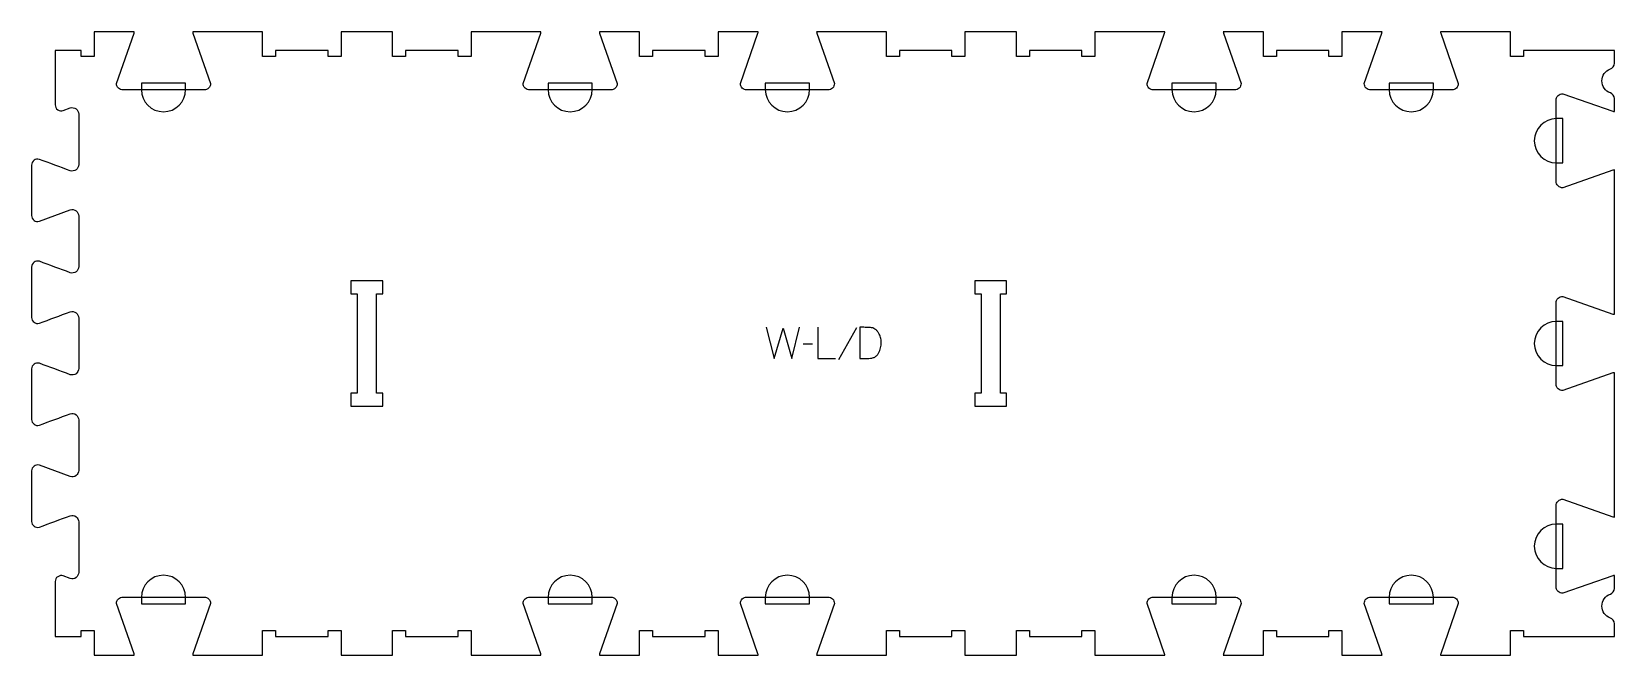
# Model space of a CAD drawing. Extents: x 0 to 1522, y 0 to 600.
import ezdxf

# ---------------------------------------------------------------- set-up
doc = ezdxf.new("R2010")
doc.units = 0
for name, color, linetype in [('1_ANYTOOL_1MMDEEP_LABELS_S', 2, 'CONTINUOUS'), ('3_ANYTOOL_CUTTHROUGH_INSID', 4, 'CONTINUOUS'), ('4_ANYTOOL_CUTTHROUGH_OUTSI', 5, 'CONTINUOUS'), ('5_ANYTOOL_HALF_MILL_9MM_IN', 3, 'CONTINUOUS')]:
    doc.layers.add(name, color=color, linetype=linetype)

msp = doc.modelspace()

# ---------------------------------------------------------------- linework, layer by layer
at = {"layer": '1_ANYTOOL_1MMDEEP_LABELS_S'}
for p, q in [((793.203418, 314.899542), (776.017704, 284.128113)), ((750.817704, 299.256685), (742.031989, 299.170971))]:
    msp.add_line(p, q, dxfattribs=at)
for points in [[(706.460561, 315.370971), (714.174846, 285.370971), (722.617704, 314.470971), (731.103418, 285.370971), (738.603418, 315.370971)], [(755.960561, 315.370971), (755.960561, 285.370971), (773.060561, 285.370971)]]:
    msp.add_lwpolyline(points, dxfattribs=at)
msp.add_lwpolyline([(796.631989, 315.370971), (796.631989, 285.370971), (805.160561, 285.456685, 0.046402), (808.066935, 285.764861, 0.07465), (810.796275, 286.753113, 0.077785), (812.87926, 288.342136, 0.06915), (814.417704, 290.470971, 0.029998), (815.555229, 292.966287, 0.031416), (816.378418, 295.581685, 0.031395), (816.871062, 298.299007, 0.029153), (817.031989, 301.056685, 0.03275), (816.879509, 303.382107, 0.035889), (816.410561, 305.663828, 0.03592), (815.625702, 307.839195, 0.033706), (814.546275, 309.885256, 0.042675), (812.987792, 311.975008, 0.065683), (811.026632, 313.672756, 0.068103), (808.928906, 314.676664, 0.065471), (806.639132, 315.092399, 0.005437), (801.637011, 315.282454, 0.00471)], format="xyb", close=True, dxfattribs=at)
at = {"layer": '3_ANYTOOL_CUTTHROUGH_INSID'}
for points in [[(337.613183, 239.5), (337.613183, 252), (331.613183, 252), (331.613183, 347.5), (337.613183, 347.5), (337.613183, 360), (307.113183, 360), (307.113183, 347.5), (313.113183, 347.5), (313.113183, 252), (307.113183, 252), (307.113183, 239.5)], [(937.613183, 239.5), (937.613183, 252), (931.613183, 252), (931.613183, 347.5), (937.613183, 347.5), (937.613183, 360), (907.113183, 360), (907.113183, 347.5), (913.113183, 347.5), (913.113183, 252), (907.113183, 252), (907.113183, 239.5)]]:
    msp.add_lwpolyline(points, close=True, dxfattribs=at)
at = {"layer": '4_ANYTOOL_CUTTHROUGH_OUTSI'}
msp.add_lwpolyline([(1472.445771, 539.885965), (1520.729378, 522.986852, 0.061178), (1522.113183, 522.755437), (1522.113183, 535.154437, 0.317837), (1518.27985, 540.575589, -0.707107), (1518.27985, 563.674411, 0.317837), (1522.113183, 569.095563), (1522.113183, 581.5), (1434.613183, 581.5), (1434.613183, 575.75, -0.414214), (1434.363183, 575.5), (1422.363183, 575.5, -0.414214), (1422.113183, 575.75), (1422.113183, 599.5), (1354.92162, 599.5, 0.061784), (1355.156615, 598.10513), (1372.052148, 549.832588, -0.084368), (1372.066183, 549.75, -0.414214), (1365.816183, 543.5), (1287.816183, 543.5, -0.414214), (1281.566183, 549.75, -0.084368), (1281.580219, 549.832588), (1298.479332, 598.116195, 0.061178), (1298.710746, 599.5), (1260.113183, 599.5), (1260.113183, 575.75, -0.414214), (1259.863183, 575.5), (1247.863183, 575.5, -0.414214), (1247.613183, 575.75), (1247.613183, 581.5), (1197.113183, 581.5), (1197.113183, 575.75, -0.414214), (1196.863183, 575.5), (1184.863183, 575.5, -0.414214), (1184.613183, 575.75), (1184.613183, 599.5), (1146.01562, 599.5, 0.061784), (1146.250615, 598.10513), (1163.146148, 549.832588, -0.084368), (1163.160183, 549.75, -0.414214), (1156.910183, 543.5), (1078.910183, 543.5, -0.414214), (1072.660183, 549.75, -0.084368), (1072.674219, 549.832588), (1089.573332, 598.116195, 0.061178), (1089.804746, 599.5), (1072.363183, 599.5), (1022.613183, 599.5), (1022.613183, 575.75, -0.414214), (1022.363183, 575.5), (1010.363183, 575.5, -0.414214), (1010.113183, 575.75), (1010.113183, 581.5), (959.613183, 581.5), (959.613183, 575.75, -0.414214), (959.363183, 575.5), (947.363183, 575.5, -0.414214), (947.113183, 575.75), (947.113183, 599.5), (897.613183, 599.5), (897.613183, 575.75, -0.414214), (897.363183, 575.5), (885.363183, 575.5, -0.414214), (885.113183, 575.75), (885.113183, 581.5), (834.613183, 581.5), (834.613183, 575.75, -0.414214), (834.363183, 575.5), (822.363183, 575.5, -0.414214), (822.113183, 575.75), (822.113183, 599.5), (754.92162, 599.5, 0.061784), (755.156615, 598.10513), (772.052148, 549.832588, -0.084368), (772.066183, 549.75, -0.414214), (765.816183, 543.5), (687.816183, 543.5, -0.414214), (681.566183, 549.75, -0.084368), (681.580219, 549.832588), (698.479332, 598.116195, 0.061178), (698.710746, 599.5), (660.113183, 599.5), (660.113183, 575.75, -0.414214), (659.863183, 575.5), (647.863183, 575.5, -0.414214), (647.613183, 575.75), (647.613183, 581.5), (597.113183, 581.5), (597.113183, 575.75, -0.414214), (596.863183, 575.5), (584.863183, 575.5, -0.414214), (584.613183, 575.75), (584.613183, 599.5), (546.01562, 599.5, 0.061784), (546.250615, 598.10513), (563.146148, 549.832588, -0.084368), (563.160183, 549.75, -0.414214), (556.910183, 543.5), (478.910183, 543.5, -0.414214), (472.660183, 549.75, -0.084368), (472.674219, 549.832588), (489.573332, 598.116195, 0.061178), (489.804746, 599.5), (472.363183, 599.5), (422.613183, 599.5), (422.613183, 575.75, -0.414214), (422.363183, 575.5), (410.363183, 575.5, -0.414214), (410.113183, 575.75), (410.113183, 581.5), (359.613183, 581.5), (359.613183, 575.75, -0.414214), (359.363183, 575.5), (347.363183, 575.5, -0.414214), (347.113183, 575.75), (347.113183, 599.5), (297.613183, 599.5), (297.613183, 575.75, -0.414214), (297.363183, 575.5), (285.363183, 575.5, -0.414214), (285.113183, 575.75), (285.113183, 581.5), (234.613183, 581.5), (234.613183, 575.75, -0.414214), (234.363183, 575.5), (222.363183, 575.5, -0.414214), (222.113183, 575.75), (222.113183, 599.5), (154.92162, 599.5, 0.061784), (155.156615, 598.10513), (172.052148, 549.832588, -0.084368), (172.066183, 549.75, -0.414214), (165.816183, 543.5), (87.816183, 543.5, -0.414214), (81.566183, 549.75, -0.084368), (81.580219, 549.832588), (98.479332, 598.116195, 0.061178), (98.710746, 599.5), (60.113183, 599.5), (60.113183, 575.75, -0.414214), (59.863183, 575.5), (47.863183, 575.5, -0.414214), (47.613183, 575.75), (47.613183, 581.5), (22.612727, 581.5), (22.612727, 529.110322, 0.522086), (30.355135, 523.716547), (37.165197, 526.232117, -0.015598), (37.179986, 526.237062, -0.237079), (42.706726, 525.264979, -0.237079), (45.22591, 520.250647), (45.225455, 471.744562, -0.237079), (42.706271, 466.730232, -0.237079), (37.17953, 465.758149, -0.015608), (37.164731, 465.763097, 0.000004), (7.389058, 476.76308, 0.236335), (2.319473, 475.864058, 0.237079), (0.001823, 471.250873), (0.001367, 422.744027, 0.237079), (2.319017, 418.130844, 0.237104), (7.403533, 417.236756), (37.164735, 428.231354, -0.015604), (37.17953, 428.236301, -0.237079), (42.706271, 427.264218, -0.237079), (45.225455, 422.249886), (45.224999, 373.743801, -0.237079), (42.705815, 368.729471, -0.237079), (37.179075, 367.757388, -0.015608), (37.164275, 367.762336, 0.000004), (7.388602, 378.762319, 0.236335), (2.319017, 377.863297, 0.237079), (0.001367, 373.250112), (0.000912, 324.744027, 0.237079), (2.318561, 320.130844, 0.237104), (7.403078, 319.236756, -0.000004), (37.164279, 330.231354, -0.015604), (37.179075, 330.236301, -0.237079), (42.705815, 329.264218, -0.237079), (45.224999, 324.249886), (45.224543, 275.743801, -0.237079), (42.705359, 270.729472, -0.237079), (37.178619, 269.757388, -0.015608), (37.16382, 269.762336, 0.000004), (7.388146, 280.762319, 0.236335), (2.318561, 279.863297, 0.237079), (0.000912, 275.250112), (0.000456, 226.744027, 0.237079), (2.318105, 222.130844, 0.237104), (7.402622, 221.236756, -0.000004), (37.163824, 232.231354, -0.015604), (37.178619, 232.236301, -0.237079), (42.705359, 231.264218, -0.237079), (45.224543, 226.249886), (45.224087, 177.743801, -0.237079), (42.704903, 172.729472, -0.237079), (37.178163, 171.757388, -0.015608), (37.163364, 171.762336), (7.38769, 182.762319, 0.236335), (2.318105, 181.863297, 0.237079), (0.000456, 177.250112), (0, 128.744027, 0.237079), (2.317649, 124.130844, 0.237104), (7.402166, 123.236756, -0.000004), (37.163368, 134.231354, -0.015604), (37.178163, 134.236301, -0.237079), (42.704903, 133.264218, -0.237079), (45.224087, 128.249886), (45.223632, 79.743801, -0.237079), (42.704447, 74.729472, -0.237079), (37.177707, 73.757388, -0.015608), (37.162908, 73.762336), (30.355816, 76.277132, 0.522099), (22.613183, 70.88344), (22.613183, 18), (47.613183, 18), (47.613183, 23.75, -0.414214), (47.863183, 24), (59.863183, 24, -0.414214), (60.113183, 23.75), (60.113183, 0), (98.710746, 0, 0.061784), (98.475752, 1.39487), (81.580219, 49.667412, -0.084368), (81.566183, 49.75, -0.414214), (87.816183, 56), (165.816183, 56, -0.414214), (172.066183, 49.75, -0.084368), (172.052148, 49.667412), (155.153035, 1.383805, 0.061178), (154.92162, 0), (172.363183, 0), (222.113183, 0), (222.113183, 23.75, -0.414214), (222.363183, 24), (234.363183, 24, -0.414214), (234.613183, 23.75), (234.613183, 18), (285.113183, 18), (285.113183, 23.75, -0.414214), (285.363183, 24), (297.363183, 24, -0.414214), (297.613183, 23.75), (297.613183, 0), (347.113183, 0), (347.113183, 23.75, -0.414214), (347.363183, 24), (359.363183, 24, -0.414214), (359.613183, 23.75), (359.613183, 18), (410.113183, 18), (410.113183, 23.75, -0.414214), (410.363183, 24), (422.363183, 24, -0.414214), (422.613183, 23.75), (422.613183, 0), (489.804746, 0, 0.061784), (489.569752, 1.39487), (472.674219, 49.667412, -0.084368), (472.660183, 49.75, -0.414214), (478.910183, 56), (556.910183, 56, -0.414214), (563.160183, 49.75, -0.084368), (563.146148, 49.667412), (546.247035, 1.383805, 0.061178), (546.01562, 0), (584.613183, 0), (584.613183, 23.75, -0.414214), (584.863183, 24), (596.863183, 24, -0.414214), (597.113183, 23.75), (597.113183, 18), (647.613183, 18), (647.613183, 23.75, -0.414214), (647.863183, 24), (659.863183, 24, -0.414214), (660.113183, 23.75), (660.113183, 0), (698.710746, 0, 0.061784), (698.475752, 1.39487), (681.580219, 49.667412, -0.084368), (681.566183, 49.75, -0.414214), (687.816183, 56), (765.816183, 56, -0.414214), (772.066183, 49.75, -0.084368), (772.052148, 49.667412), (755.153035, 1.383805, 0.061178), (754.92162, 0), (822.113183, 0), (822.113183, 23.75, -0.414214), (822.363183, 24), (834.363183, 24, -0.414214), (834.613183, 23.75), (834.613183, 18), (885.113183, 18), (885.113183, 23.75, -0.414214), (885.363183, 24), (897.363183, 24, -0.414214), (897.613183, 23.75), (897.613183, 0), (947.113183, 0), (947.113183, 23.75, -0.414214), (947.363183, 24), (959.363183, 24, -0.414214), (959.613183, 23.75), (959.613183, 18), (1010.113183, 18), (1010.113183, 23.75, -0.414214), (1010.363183, 24), (1022.363183, 24, -0.414214), (1022.613183, 23.75), (1022.613183, 0), (1089.804746, 0, 0.061784), (1089.569752, 1.39487), (1072.674219, 49.667412, -0.084368), (1072.660183, 49.75, -0.414214), (1078.910183, 56), (1156.910183, 56, -0.414214), (1163.160183, 49.75, -0.084368), (1163.146148, 49.667412), (1146.247035, 1.383805, 0.061178), (1146.01562, 0), (1184.613183, 0), (1184.613183, 23.75, -0.414214), (1184.863183, 24), (1196.863183, 24, -0.414214), (1197.113183, 23.75), (1197.113183, 18), (1247.613183, 18), (1247.613183, 23.75, -0.414214), (1247.863183, 24), (1259.863183, 24, -0.414214), (1260.113183, 23.75), (1260.113183, 0), (1298.710746, 0, 0.061784), (1298.475752, 1.39487), (1281.580219, 49.667412, -0.084368), (1281.566183, 49.75, -0.414214), (1287.816183, 56), (1365.816183, 56, -0.414214), (1372.066183, 49.75, -0.084368), (1372.052148, 49.667412), (1355.153035, 1.383805, 0.061178), (1354.92162, 0), (1372.363183, 0), (1422.113183, 0), (1422.113183, 23.75, -0.414214), (1422.363183, 24), (1434.363183, 24, -0.414214), (1434.613183, 23.75), (1434.613183, 18), (1522.113183, 18), (1522.113183, 30.404437, 0.317837), (1518.27985, 35.825589, -0.707107), (1518.27985, 58.924411, 0.317837), (1522.113183, 64.345563), (1522.113183, 76.744563, 0.061784), (1520.718313, 76.509569), (1472.445771, 59.614035, -0.084368), (1472.363183, 59.6, -0.414214), (1466.113183, 65.85), (1466.113183, 143.85, -0.414214), (1472.363183, 150.1, -0.084368), (1472.445771, 150.085965), (1520.729378, 133.186852, 0.061178), (1522.113183, 132.955437), (1522.113183, 271.644563, 0.061784), (1520.718313, 271.409569), (1472.445771, 254.514035, -0.084368), (1472.363183, 254.5, -0.414214), (1466.113183, 260.75), (1466.113183, 338.75, -0.414214), (1472.363183, 345, -0.084368), (1472.445771, 344.985965), (1520.729378, 328.086852, 0.061178), (1522.113183, 327.855437), (1522.113183, 466.544563, 0.061784), (1520.718313, 466.309569), (1472.445771, 449.414035, -0.084368), (1472.363183, 449.4, -0.414214), (1466.113183, 455.65), (1466.113183, 533.65, -0.414214), (1472.363183, 539.9, -0.084368)], format="xyb", close=True, dxfattribs=at)
at = {"layer": '5_ANYTOOL_HALF_MILL_9MM_IN'}
for points in [[(105.566185, 543.74, 0.999765), (148.066183, 543.75), (148.066183, 550), (105.566183, 550)], [(496.660183, 543.75, 1), (539.160183, 543.75), (539.160183, 550), (496.660183, 550)], [(705.566183, 543.75, 1), (748.066183, 543.75), (748.066183, 550), (705.566183, 550)], [(1096.660183, 543.75, 1), (1139.160183, 543.75), (1139.160183, 550), (1096.660183, 550)], [(1305.566183, 543.75, 1), (1348.066183, 543.75), (1348.066183, 550), (1305.566183, 550)], [(1466.353183, 515.899998, 0.999765), (1466.363183, 473.4), (1472.613183, 473.4), (1472.613183, 515.9)], [(1466.353183, 320.999998, 0.999765), (1466.363183, 278.5), (1472.613183, 278.5), (1472.613183, 321)], [(1466.353183, 126.099998, 0.999765), (1466.363183, 83.6), (1472.613183, 83.6), (1472.613183, 126.1)], [(148.066183, 55.75, 1), (105.566183, 55.75), (105.566183, 49.5), (148.066183, 49.5)], [(539.160181, 55.76, 0.999765), (496.660183, 55.75), (496.660183, 49.5), (539.160183, 49.5)], [(748.066181, 55.76, 0.999765), (705.566183, 55.75), (705.566183, 49.5), (748.066183, 49.5)], [(1139.160181, 55.76, 0.999765), (1096.660183, 55.75), (1096.660183, 49.5), (1139.160183, 49.5)], [(1348.066181, 55.76, 0.999765), (1305.566183, 55.75), (1305.566183, 49.5), (1348.066183, 49.5)]]:
    msp.add_lwpolyline(points, format="xyb", close=True, dxfattribs=at)

doc.saveas('drawing.dxf')
